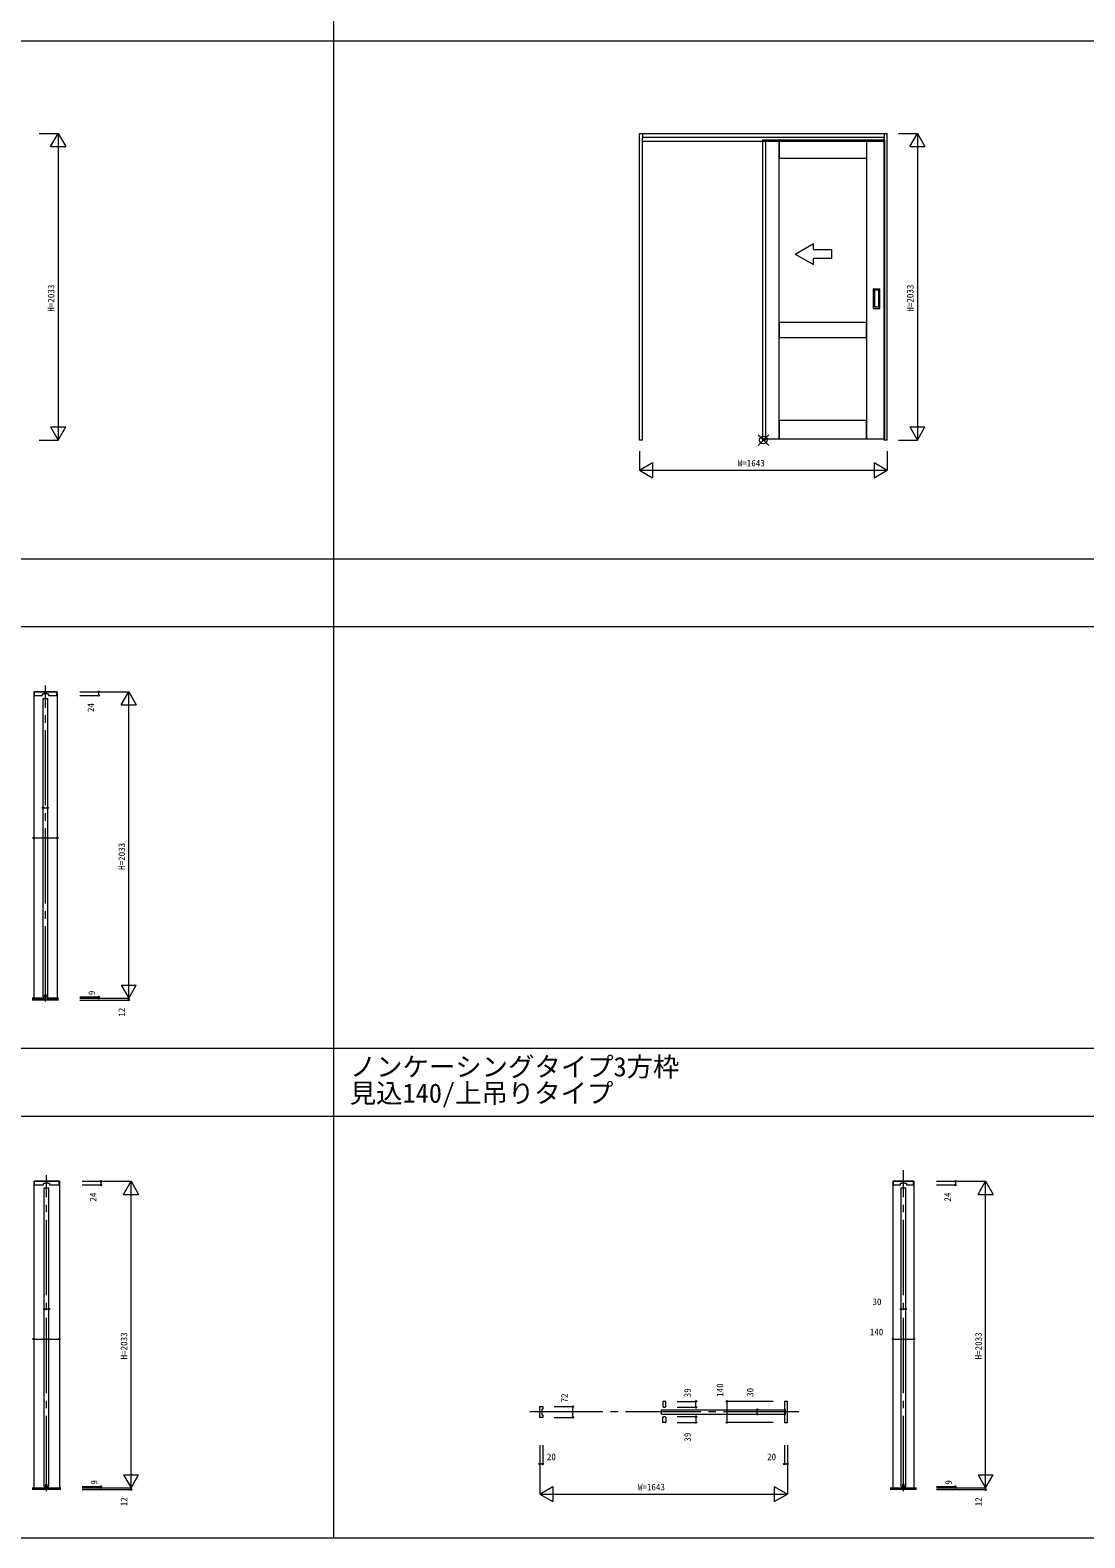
# Model space of a CAD drawing. Units: millimetres, scale not verified. Extents: x -14341 to 14341, y -10000 to 10000.
# Drawn here: x -4955 to 2042, y -10000 to 1 of the extents above; entities that cross this region are included whole.
import ezdxf
from ezdxf.enums import TextEntityAlignment as Align

# ---------------------------------------------------------------- set-up
doc = ezdxf.new("R2010")
doc.units = ezdxf.units.MM
doc.header["$LTSCALE"] = 50
doc.linetypes.add('USER1', pattern=[13, 10, -1, 1, -1])
doc.layers.add('0-0_0', color=7, linetype='Continuous')
for name, color, linetype, lineweight in [('0-1_YKK_F1', 7, 'Continuous', 18), ('0-2_YKK_A1', 4, 'Continuous', 18), ('0-3_YKK_N1', 2, 'Continuous', 18), ('0-4_YKK_B1', 4, 'Continuous', 18), ('0-5_YKK_Z1', 7, 'Continuous', 18), ('0-6_YKK_IN', 1, 'Continuous', 18)]:
    doc.layers.add(name, color=color, linetype=linetype, lineweight=lineweight)
doc.styles.add('ＭＳ ゴシック', font='')
doc.styles.get('ＭＳ ゴシック').set_extended_font_data('MS Gothic')

msp = doc.modelspace()

# ---------------------------------------------------------------- linework, layer by layer
at = {"layer": '0-1_YKK_F1'}
for p, q in [((-2940.51, -10000), (-2940.51, 9500)), ((-14340.51, -70), (14159.49, -70)), ((-14340.51, -3505), (14159.49, -3505)), ((-14340.51, -3955), (14159.49, -3955)), ((-14340.51, -6752.5), (8459.49, -6752.5)), ((-14340.51, -7202.5), (8459.49, -7202.5)), ((-14340.51, -10000), (14340.51, -10000))]:
    msp.add_line(p, q, dxfattribs=at)
at = {"layer": '0-2_YKK_A1'}
for p, q in [((-912.01, -684.5), (730.99, -684.5)), ((-912.01, -2717.5), (-912.01, -684.5)), ((-892.01, -684.5), (-892.01, -714.5)), ((710.99, -684.5), (710.99, -714.5)), ((730.99, -2717.5), (730.99, -684.5)), ((-892.01, -708.5), (710.99, -708.5)), ((-892.01, -2713.5), (-892.01, -714.5)), ((-892.01, -735.5), (710.99, -735.5)), ((-95.51, -728.5), (-95.51, -2717.5)), ((-75.51, -735.5), (-75.51, -2717.5)), ((710.99, -2717.5), (710.99, -714.5)), ((14.49, -848.5), (594.49, -848.5)), ((121.58, -1483.63), (241.58, -1414.35)), ((121.58, -1483.63), (241.58, -1552.91)), ((241.58, -1453.63), (241.58, -1414.35)), ((241.58, -1552.91), (241.58, -1513.63)), ((640.49, -1843.5), (640.49, -1715.5)), ((641.49, -1714.5), (681.49, -1714.5)), ((646.49, -1725.5), (646.49, -1833.5)), ((675.49, -1724.5), (647.49, -1724.5)), ((676.49, -1833.5), (676.49, -1725.5)), ((682.49, -1843.5), (682.49, -1715.5)), ((641.49, -1844.5), (681.49, -1844.5)), ((647.49, -1834.5), (675.49, -1834.5)), ((-892.01, -2717.5), (-912.01, -2717.5)), ((-892.01, -2717.5), (-892.01, -2713.5)), ((-75.51, -2717.5), (-95.51, -2717.5)), ((730.99, -2717.5), (710.99, -2717.5))]:
    msp.add_line(p, q, dxfattribs=at)
for points in [[(-95.51, -2708.5), (14.49, -2708.5), (14.49, -728.5), (-95.51, -728.5)], [(594.49, -728.5), (14.49, -728.5), (14.49, -848.5)], [(241.58, -1453.63), (361.58, -1453.63), (361.58, -1513.63), (241.58, -1513.63)]]:
    msp.add_lwpolyline(points, dxfattribs=at)
for points in [[(594.49, -2708.5), (714.49, -2708.5), (714.49, -728.5), (594.49, -728.5)], [(14.49, -2038.5), (594.49, -2038.5), (594.49, -1938.5), (14.49, -1938.5)], [(14.49, -2708.5), (594.49, -2708.5), (594.49, -2588.5), (14.49, -2588.5)]]:
    msp.add_lwpolyline(points, close=True, dxfattribs=at)
for centre, start, end in [((641.49, -1715.5), 90, 180), ((647.49, -1725.5), 90, 180), ((675.49, -1725.5), 360, 90), ((681.49, -1715.5), 0, 90), ((641.49, -1843.5), 180, 270), ((647.49, -1833.5), 180, 270), ((675.49, -1833.5), 270, 360), ((681.49, -1843.5), 270, 0)]:
    msp.add_arc(centre, 1, start, end, dxfattribs=at)
at = {"layer": '0-3_YKK_N1'}
for p, q in [((-4894.01, -684.5), (-4769.01, -684.5)), ((-4769.01, -684.5), (-4769.01, -2717.5)), ((805.99, -684.5), (930.99, -684.5)), ((930.99, -684.5), (930.99, -2717.5)), ((-4819.01, -771.1), (-4719.01, -771.1)), ((880.99, -771.1), (980.99, -771.1)), ((-4819.01, -2630.9), (-4719.01, -2630.9)), ((880.99, -2630.9), (980.99, -2630.9)), ((-4894.01, -2717.5), (-4769.01, -2717.5)), ((730.99, -2792.5), (730.99, -2917.5)), ((805.99, -2717.5), (930.99, -2717.5)), ((-912.01, -2917.5), (-825.41, -2867.5)), ((-825.41, -2867.5), (-825.41, -2967.5)), ((644.39, -2867.5), (730.99, -2917.5)), ((-912.01, -2917.5), (-825.41, -2967.5)), ((-4625.26, -4387.5), (-4300.26, -4387.5)), ((-4500.26, -4387.5), (-4500.26, -4411.5)), ((-4350.26, -4474.1), (-4300.26, -4387.5)), ((-4300.26, -6420.5), (-4300.26, -4387.5)), ((-4300.26, -4387.5), (-4250.26, -4474.1)), ((-4625.26, -4411.5), (-4500.26, -4411.5)), ((-4350.26, -4474.1), (-4250.26, -4474.1)), ((-4868.26, -5156.88), (-4838.26, -5156.88)), ((-4931.26, -5356.88), (-4775.26, -5356.88)), ((-4350.26, -6333.9), (-4250.26, -6333.9)), ((-4350.26, -6333.9), (-4300.26, -6420.5)), ((-4300.26, -6420.5), (-4250.26, -6333.9)), ((-4625.26, -6420.5), (-4300.26, -6420.5)), ((-4625.26, -6432.5), (-4300.26, -6432.5)), ((-4300.26, -6420.5), (-4300.26, -6432.5)), ((-4610.26, -7635), (-4285.26, -7635)), ((-4610.26, -7659), (-4485.26, -7659)), ((-4485.26, -7635), (-4485.26, -7659)), ((-4335.26, -7721.6), (-4285.26, -7635)), ((-4285.26, -9668), (-4285.26, -7635)), ((-4285.26, -7635), (-4235.26, -7721.6)), ((1058.74, -7635), (1383.74, -7635)), ((1058.74, -7659), (1183.74, -7659)), ((1183.74, -7635), (1183.74, -7659)), ((1333.74, -7721.6), (1383.74, -7635)), ((1383.74, -9668), (1383.74, -7635)), ((1383.74, -7635), (1433.74, -7721.6)), ((-4335.26, -7721.6), (-4235.26, -7721.6)), ((1333.74, -7721.6), (1433.74, -7721.6)), ((-4860.76, -8481.39), (-4830.76, -8481.39)), ((823.74, -8481.39), (853.74, -8481.39)), ((-4931.26, -8681.39), (-4760.26, -8681.39)), ((768.74, -8681.39), (908.74, -8681.39)), ((-662.7, -9095), (-537.7, -9095)), ((-537.7, -9134), (-537.7, -9095)), ((-331.2, -9235), (-331.2, -9095)), ((-26.2, -9095), (-331.2, -9095)), ((-1479.2, -9129), (-1354.2, -9129)), ((-1479.2, -9201), (-1354.2, -9201)), ((-1354.2, -9201), (-1354.2, -9129)), ((-662.7, -9134), (-537.7, -9134)), ((-662.7, -9196), (-537.7, -9196)), ((-537.7, -9196), (-537.7, -9235)), ((-131.2, -9180), (-131.2, -9150)), ((-662.7, -9235), (-537.7, -9235)), ((-26.2, -9235), (-331.2, -9235)), ((-1574.2, -9385), (-1574.2, -9710)), ((-1554.2, -9385), (-1554.2, -9510)), ((68.8, -9385), (68.8, -9710)), ((-4335.26, -9581.4), (-4235.26, -9581.4)), ((-4335.26, -9581.4), (-4285.26, -9668)), ((-4285.26, -9668), (-4235.26, -9581.4)), ((-1574.2, -9510), (-1554.2, -9510)), ((1333.74, -9581.4), (1433.74, -9581.4)), ((1333.74, -9581.4), (1383.74, -9668)), ((1383.74, -9668), (1433.74, -9581.4)), ((-4610.26, -9668), (-4285.26, -9668)), ((-4610.26, -9680), (-4285.26, -9680)), ((-4285.26, -9668), (-4285.26, -9680)), ((-1574.2, -9710), (-1487.59, -9660)), ((-1487.59, -9660), (-1487.59, -9760)), ((-17.8, -9660), (-17.8, -9760)), ((-17.8, -9660), (68.8, -9710)), ((1058.74, -9668), (1383.74, -9668)), ((1058.74, -9680), (1383.74, -9680)), ((1383.74, -9668), (1383.74, -9680)), ((-1574.2, -9710), (68.8, -9710)), ((-1574.2, -9710), (-1487.59, -9760)), ((-17.8, -9760), (68.8, -9710))]:
    msp.add_line(p, q, dxfattribs=at)
for points in [[(-4819.01, -771.1), (-4769.01, -684.5), (-4719.01, -771.1)], [(880.99, -771.1), (930.99, -684.5), (980.99, -771.1)], [(-4819.01, -2630.9), (-4769.01, -2717.5), (-4719.01, -2630.9)], [(880.99, -2630.9), (930.99, -2717.5), (980.99, -2630.9)], [(-912.01, -2792.5), (-912.01, -2917.5), (730.99, -2917.5)], [(644.39, -2867.5), (644.39, -2967.5), (730.99, -2917.5)], [(-4625.26, -6411.5), (-4500.26, -6411.5), (-4500.26, -6420.5)], [(48.8, -9385), (48.8, -9510), (68.8, -9510)], [(-4610.26, -9659), (-4485.26, -9659), (-4485.26, -9668)], [(1058.74, -9659), (1183.74, -9659), (1183.74, -9668)]]:
    msp.add_lwpolyline(points, dxfattribs=at)
for centre in [(-4500.26, -4387.5), (-4500.26, -4411.5), (-4868.26, -5156.88), (-4838.26, -5156.88), (-4931.26, -5356.88), (-4775.26, -5356.88), (-4500.26, -6411.5), (-4500.26, -6420.5), (-4300.26, -6432.5), (-4485.26, -7635), (-4485.26, -7659), (1183.74, -7635), (1183.74, -7659), (-4860.76, -8481.39), (-4830.76, -8481.39), (823.74, -8481.39), (853.74, -8481.39), (-4931.26, -8681.39), (-4760.26, -8681.39), (768.74, -8681.39), (908.74, -8681.39), (-537.7, -9095), (-331.2, -9095), (-1354.2, -9129), (-1354.2, -9201), (-537.7, -9134), (-537.7, -9196), (-131.2, -9150), (-131.2, -9180), (-537.7, -9235), (-331.2, -9235), (-1574.2, -9510), (-1554.2, -9510), (48.8, -9510), (68.8, -9510), (-4485.26, -9659), (-4485.26, -9668), (-4285.26, -9680), (1183.74, -9659), (1183.74, -9668), (1383.74, -9680)]:
    msp.add_circle(centre, 5, dxfattribs=at)
at = {"layer": '0-4_YKK_B1'}
for p, q in [((-4931.26, -4387.5), (-4775.26, -4387.5)), ((-4931.26, -4387.5), (-4931.26, -6420.5)), ((-4775.26, -4387.5), (-4775.26, -6420.5)), ((-4868.26, -4431.5), (-4838.26, -4431.5)), ((-4868.26, -6411.5), (-4868.26, -4431.5)), ((-4838.26, -6411.5), (-4838.26, -4431.5)), ((-4848.76, -6411.5), (-4848.76, -6395.5)), ((-4868.26, -6411.5), (-4857.76, -6411.5)), ((-4848.76, -6411.5), (-4838.26, -6411.5)), ((-4931.26, -7635), (-4760.26, -7635)), ((-4931.26, -7635), (-4931.26, -9668)), ((-4860.76, -7679), (-4830.76, -7679)), ((-4860.76, -9659), (-4860.76, -7679)), ((-4830.76, -9659), (-4830.76, -7679)), ((-4760.26, -7635), (-4760.26, -9668)), ((768.74, -7635), (908.74, -7635)), ((768.74, -7635), (768.74, -9668)), ((823.74, -7679), (853.74, -7679)), ((823.74, -9659), (823.74, -7679)), ((853.74, -9659), (853.74, -7679)), ((908.74, -7635), (908.74, -9668)), ((-737.7, -9129.04), (-737.7, -9097)), ((48.8, -9097), (48.8, -9144)), ((-1559.2, -9147), (-1559.2, -9183)), ((-1555.2, -9145), (-1557.2, -9145)), ((-1557.2, -9185), (-1555.2, -9185)), ((-767.7, -9152), (-765.7, -9150)), ((-767.7, -9152), (-767.7, -9178)), ((-765.7, -9180), (-767.7, -9178)), ((-765.7, -9150), (50.3, -9150)), ((-765.7, -9180), (50.3, -9180)), ((-737.7, -9200.96), (-737.7, -9233)), ((48.8, -9186), (48.8, -9233)), ((49.8, -9145), (51.8, -9145)), ((51.8, -9185), (49.8, -9185)), ((50.3, -9150), (52.3, -9152)), ((50.3, -9180), (52.3, -9178)), ((52.3, -9178), (52.3, -9152)), ((53.8, -9147), (53.8, -9183)), ((-4860.76, -9659), (-4850.26, -9659)), ((-4841.26, -9659), (-4841.26, -9643)), ((-4841.26, -9659), (-4830.76, -9659)), ((823.74, -9659), (834.24, -9659)), ((843.24, -9659), (843.24, -9643)), ((843.24, -9659), (853.74, -9659))]:
    msp.add_line(p, q, dxfattribs=at)
for points in [[(-4777.76, -4409.5), (-4777.76, -4387.5), (-4928.76, -4387.5), (-4928.76, -4409.5)], [(-4870.96, -4400.3), (-4862.76, -4400.3), (-4862.76, -4397.5), (-4843.76, -4397.5), (-4843.76, -4400.3), (-4835.56, -4400.3)], [(-4926.76, -4411.5), (-4873.46, -4411.5), (-4872.96, -4411), (-4872.96, -4402.3)], [(-4833.56, -4402.3), (-4833.56, -4411), (-4833.06, -4411.5), (-4779.76, -4411.5)], [(-4857.76, -6411.5), (-4857.76, -6395.5), (-4848.76, -6395.5)], [(-4762.76, -7657), (-4762.76, -7635), (-4928.76, -7635), (-4928.76, -7657)], [(-4926.76, -7659), (-4865.96, -7659), (-4865.46, -7658.5), (-4865.46, -7649.8)], [(-4863.46, -7647.8), (-4855.26, -7647.8), (-4855.26, -7645), (-4836.26, -7645), (-4836.26, -7647.8), (-4828.06, -7647.8)], [(-4826.06, -7649.8), (-4826.06, -7658.5), (-4825.56, -7659), (-4764.76, -7659)], [(906.24, -7657), (906.24, -7635), (771.24, -7635), (771.24, -7657)], [(773.24, -7659), (818.54, -7659), (819.04, -7658.5), (819.04, -7649.8)], [(821.04, -7647.8), (829.24, -7647.8), (829.24, -7645), (848.24, -7645), (848.24, -7647.8), (856.44, -7647.8)], [(858.44, -7649.8), (858.44, -7658.5), (858.94, -7659), (904.24, -7659)], [(-739.7, -9095), (-757.7, -9095), (-757.7, -9132), (-751.2, -9132), (-751.2, -9134), (-749.7, -9134)], [(50.8, -9235), (68.8, -9235), (68.8, -9210), (68.8, -9120), (68.8, -9095), (50.8, -9095)], [(-1554.2, -9186), (-1554.2, -9201), (-1574.2, -9201), (-1574.2, -9129), (-1561.2, -9129), (-1554.2, -9129), (-1554.2, -9144)], [(-739.7, -9235), (-757.7, -9235), (-757.7, -9198), (-751.2, -9198), (-751.2, -9196), (-749.7, -9196)], [(-4850.26, -9659), (-4850.26, -9643), (-4841.26, -9643)], [(834.24, -9659), (834.24, -9643), (843.24, -9643)]]:
    msp.add_lwpolyline(points, dxfattribs=at)
for centre, radius, start, end in [((-4870.96, -4402.3), 2, 90, 180), ((-4835.56, -4402.3), 2, 0, 90), ((-4926.76, -4409.5), 2, 180, 270), ((-4779.76, -4409.5), 2, 270, 0), ((-4926.76, -7657), 2, 180, 270), ((-4863.46, -7649.8), 2, 90, 180), ((-4828.06, -7649.8), 2, 0, 90), ((-4764.76, -7657), 2, 270, 0), ((773.24, -7657), 2, 180, 270), ((821.04, -7649.8), 2, 90, 180), ((856.44, -7649.8), 2, 0, 90), ((904.24, -7657), 2, 270, 0), ((-739.7, -9097), 2, 0, 90), ((50.8, -9097), 2, 90, 180), ((-1557.2, -9147), 2, 90, 180), ((-1557.2, -9183), 2, 180, 270), ((-1555.2, -9144), 1, 270, 0), ((-1555.2, -9186), 1, 0, 90), ((-749.7, -9115.75), 18.25, 270, 309.61913), ((-749.7, -9214.25), 18.25, 50.38087, 90), ((-738.7, -9129.04), 1, 309.61913, 360), ((-738.7, -9200.96), 1, 0, 50.38087), ((49.8, -9144), 1, 180, 270), ((49.8, -9186), 1, 90, 180), ((51.8, -9147), 2, 0, 90), ((51.8, -9183), 2, 270, 0), ((-739.7, -9233), 2, 270, 0), ((50.8, -9233), 2, 180, 270)]:
    msp.add_arc(centre, radius, start, end, dxfattribs=at)
at = {"layer": '0-5_YKK_Z1', "linetype": 'USER1'}
for p, q in [((-4853.26, -6442.96), (-4853.26, -4346.5)), ((-4845.76, -9690.46), (-4845.76, -7594)), ((838.74, -9690.46), (838.74, -7561.65)), ((145.3, -9165), (-1640.7, -9165))]:
    msp.add_line(p, q, dxfattribs=at)
at = {"layer": '0-5_YKK_Z1'}
for p, q in [((-4863.26, -6420.5), (-4940.28, -6420.5)), ((-4940.28, -6423.5), (-4863.26, -6423.5)), ((-4940.28, -6426.5), (-4863.26, -6426.5)), ((-4940.28, -6429.5), (-4863.26, -6429.5)), ((-4766.21, -6432.5), (-4940.28, -6432.5)), ((-4863.26, -6420.5), (-4863.26, -6432.5)), ((-4766.21, -6420.5), (-4843.26, -6420.5)), ((-4843.26, -6420.5), (-4843.26, -6432.5)), ((-4843.26, -6423.5), (-4766.21, -6423.5)), ((-4843.26, -6426.5), (-4766.21, -6426.5)), ((-4843.26, -6429.5), (-4766.21, -6429.5)), ((-4940.28, -9668), (-4751.21, -9668)), ((-4751.21, -9671), (-4940.28, -9671)), ((-4940.28, -9674), (-4751.21, -9674)), ((-4751.21, -9677), (-4940.28, -9677)), ((-4751.21, -9680), (-4940.28, -9680)), ((751.72, -9668), (925.79, -9668)), ((925.79, -9671), (751.72, -9671)), ((925.79, -9674), (751.72, -9674)), ((925.79, -9677), (751.72, -9677)), ((925.79, -9680), (751.72, -9680))]:
    msp.add_line(p, q, dxfattribs=at)
at = {"layer": '0-6_YKK_IN'}
for p, q in [((-125.86, -2752.86), (-55.15, -2682.14)), ((-125.86, -2682.14), (-55.15, -2752.86))]:
    msp.add_line(p, q, dxfattribs=at)
msp.add_circle((-90.51, -2717.5), 25, dxfattribs=at)

# ---------------------------------------------------------------- texts
at = {"layer": '0-0_0', "style": 'ＭＳ ゴシック'}
for s, p in [('ノンケーシングタイプ3方枠', (-2834.51, -6977.5)), ('見込140/上吊りタイプ', (-2834.51, -7152.5))]:
    msp.add_text(s, height=128.3, dxfattribs=at).set_placement(p, align=Align.BOTTOM_LEFT)
at = {"layer": '0-3_YKK_N1', "color": 7, "style": 'ＭＳ ゴシック'}
for s, p in [('H=2033', (-4781.01, -1866)), ('H=2033', (918.99, -1866)), ('24', (-4517.13, -4522.03)), ('H=2033', (-4312.26, -5569)), ('9', (-4511.01, -6399.99)), ('12', (-4312.26, -6543.16)), ('24', (-4502.13, -7769.53)), ('24', (1166.87, -7769.53)), ('H=2033', (-4297.26, -8816.5)), ('H=2033', (1371.74, -8816.5)), ('140', (-343.2, -9064.92)), ('72', (-1374.96, -9101.94)), ('39', (-558.46, -9067.94)), ('30', (-143.2, -9064.92)), ('39', (-558.46, -9362.06)), ('9', (-4496.01, -9647.49)), ('9', (1172.99, -9647.49)), ('12', (-4297.26, -9790.66)), ('12', (1371.74, -9790.66))]:
    msp.add_text(s, height=43.99, rotation=90, dxfattribs=at).set_placement(p, align=Align.BOTTOM_LEFT)
for s, p in [('W=1643', (-260.51, -2905.5)), ('30', (633.16, -8469.39)), ('140', (615.57, -8669.39)), ('20', (-1526.87, -9498)), ('20', (-65.79, -9498)), ('W=1643', (-922.66, -9698))]:
    msp.add_text(s, height=43.99, dxfattribs=at).set_placement(p, align=Align.BOTTOM_LEFT)

doc.saveas('drawing.dxf')
